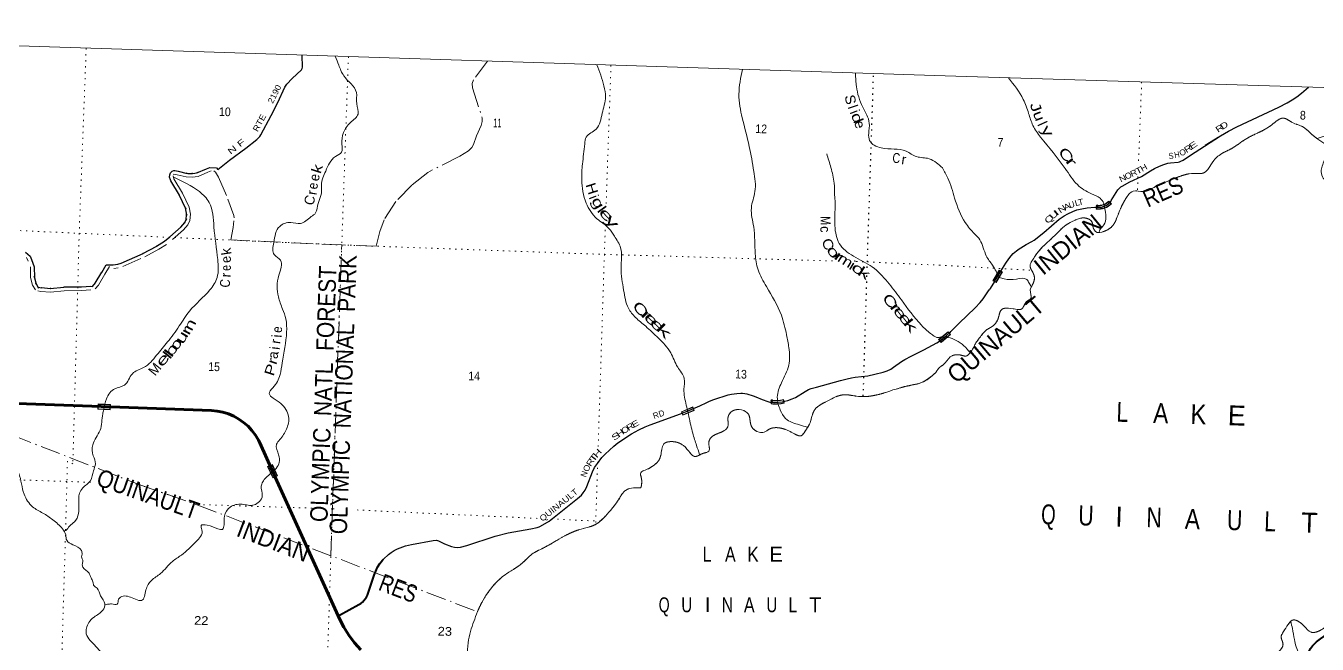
# Model space of a CAD drawing. Header units: feet. Extents: x -751810 to -497223, y -177792 to 12311.
# Drawn here: x -733163 to -707227, y -117 to 12311 of the extents above; entities that cross this region are included whole.
import ezdxf
from ezdxf.enums import TextEntityAlignment as Align

# ---------------------------------------------------------------- set-up
doc = ezdxf.new("R2010")
doc.units = ezdxf.units.FT
doc.header["$LTSCALE"] = 80
doc.header["$PDMODE"] = 32
doc.header["$PDSIZE"] = 40
doc.linetypes.add('DOT_DASHED', pattern=[7.7, 5, -1.2, 0.3, -1.2])
doc.linetypes.add('DOTTED', pattern=[1.5, 0.3, -1.2])
for name, color, linetype, lineweight in [('20', 7, 'Continuous', 70), ('26', 7, 'Continuous', 40), ('29', 7, 'Continuous', 25), ('31', 7, 'Continuous', 13), ('39', 7, 'Continuous', 13), ('4', 7, 'Continuous', 13), ('44', 7, 'DOT_DASHED', 13), ('57', 7, 'Continuous', 13), ('6', 7, 'DOTTED', 25), ('7', 7, 'DOTTED', 13)]:
    doc.layers.add(name, color=color, linetype=linetype, lineweight=lineweight)
doc.layers.add('30', color=7, linetype='Continuous')
doc.layers.add('41', color=7, linetype='Continuous')

msp = doc.modelspace()

# ---------------------------------------------------------------- linework, layer by layer
at = {"layer": '20'}
for points in [[(-726892.88, 450.68), (-728153.16, 3240.97), (-728465.4, 3932.28), (-728491.58, 3985.17), (-728551.33, 4085.15), (-728621.2, 4178.34), (-728700.42, 4263.71), (-728788.14, 4340.34), (-728883.39, 4407.37), (-728985.12, 4464.09), (-729092.22, 4509.86), (-729203.52, 4544.18), (-729317.8, 4566.68), (-729433.8, 4577.11), (-731462.04, 4650.79), (-735406.29, 4794.09)], [(-726435.47, -229.44), (-726564.3, -90.48), (-726677.9, 61.18), (-726775.02, 223.89), (-726890.82, 446.13), (-726892.88, 450.68)]]:
    msp.add_lwpolyline(points, dxfattribs=at)
at = {"layer": '26'}
for points in [[(-726892.88, 450.68), (-726866.41, 464.93), (-726471.63, 677.4), (-726435.65, 701.11), (-726402.35, 728.44), (-726372.08, 759.1), (-726345.19, 792.76), (-726321.96, 829.05), (-726302.65, 867.56), (-726287.47, 907.89), (-726286.51, 910.95), (-726167.42, 1270.53), (-726136.81, 1352.45), (-726097.8, 1430.72), (-726050.83, 1504.48), (-725996.4, 1572.93), (-725981.81, 1589.01)], [(-707424.26, -324.87), (-707410.55, -298.44), (-707387.84, -254.68), (-707358.26, -202.08), (-707323.34, -152.86), (-707283.47, -107.56), (-707239.08, -66.68), (-707190.67, -30.66), (-707161.89, -12.71), (-706956.62, 129.15), (-706767.3, 291.69), (-706610.85, 455.82), (-706079.42, 1012.23), (-706030.9, 1052.7), (-705978.42, 1087.87), (-705922.55, 1117.36), (-705863.9, 1140.85), (-705803.11, 1158.09), (-705740.86, 1168.87), (-705677.83, 1173.09), (-705614.69, 1170.69), (-705548.11, 1161.13), (-705304.37, 1105.54)]]:
    msp.add_lwpolyline(points, dxfattribs=at)
at = {"layer": '29'}
for p, q in [((-709217.24, 10069.25), (-709474.25, 9903.81)), ((-713709.77, 7169.49), (-713578.99, 7382.55)), ((-722649.53, 2355.34), (-722080.38, 2808.54))]:
    msp.add_line(p, q, dxfattribs=at)
for points in [[(-729307.35, 9425.72), (-729070.29, 9610.96), (-728741.64, 9853.06), (-728522.67, 10028.04), (-728466.39, 10084.34), (-728446.05, 10122.55), (-728236.14, 10507.76), (-728104.13, 10767.55), (-727961.92, 11077.12), (-727922.38, 11140.07), (-727815.42, 11252.06), (-727629.27, 11428.64), (-727612.27, 11455.03), (-727606.36, 11476.74), (-727614.81, 11720.37)], [(-709493.49, 9889.6), (-709169.94, 10099.72), (-709006.47, 10192.81), (-708843, 10278.36), (-708000.48, 10678.43), (-707829.46, 10763.98), (-707726.34, 10824.37), (-707633.92, 10886.01), (-707542.75, 10955.21), (-707403.89, 11076.83)], [(-711694.08, 8668.02), (-711666.7, 8667.41), (-711613.58, 8664.25), (-711583.08, 8665.52), (-711559.82, 8669.3), (-711527.75, 8676.85), (-711505.44, 8684.38), (-711458.59, 8705.78), (-711419.93, 8732.19), (-711385.03, 8764.28), (-711374.34, 8778.12), (-711362.09, 8797.61), (-711228.8, 9011.48), (-711206.45, 9042.94), (-711193.88, 9056.78), (-711171.25, 9074.4), (-711145.8, 9089.48), (-710987.36, 9172.51), (-710753.47, 9283.22), (-710574.91, 9393.93), (-710492.83, 9440.49), (-710396.35, 9489.54), (-710309.24, 9523.52), (-710225.34, 9547.41), (-710173.43, 9557.49), (-710021.63, 9572.57), (-709992.35, 9578.88), (-709963.43, 9590.2), (-709918.51, 9612.83), (-709810.37, 9683.28), (-709677.08, 9771.35), (-709493.49, 9889.6)], [(-730278.26, 9271.79), (-730273.11, 9313.66), (-730256.69, 9353.54), (-730221.52, 9391.08), (-730192.67, 9403.69)], [(-730192.67, 9403.69), (-730172.28, 9402.81), (-730106.75, 9387.24), (-730104.11, 9386.68), (-729924.48, 9345.53), (-729939.06, 9347.39)], [(-729939.06, 9347.39), (-729900.27, 9344.16), (-729817.29, 9343.88), (-729829.82, 9343.2)], [(-729829.82, 9343.2), (-729768.96, 9348.85), (-729709.89, 9359.93), (-729729.25, 9354.5), (-729537.56, 9437.26), (-729533.3, 9438.95), (-729465.26, 9463.51), (-729336.54, 9453.46), (-729307.35, 9425.72)], [(-730050.92, 8262.26), (-729967.08, 8361.21), (-729977.33, 8345.47), (-729936.61, 8429.37), (-729943.85, 8403.14), (-729932.91, 8528.57), (-729931.92, 8508.3), (-729958.32, 8649.85), (-729952.75, 8632.31), (-730082.32, 8914.53), (-730078.49, 8907.26), (-730252.06, 9196.74), (-730259.13, 9212.33), (-730278.26, 9271.79)], [(-713578.99, 7382.55), (-713482.2, 7540.81), (-713423.09, 7625.09), (-713371.54, 7689.26), (-713332.55, 7732.02), (-713300.57, 7761.52), (-713263.39, 7789.89), (-713211.83, 7826.38), (-713176.62, 7850.28), (-713072.26, 7913.19), (-712957.82, 7974.83), (-712911.31, 8003.77), (-712720.17, 8154.74), (-712408.32, 8423.96), (-712307.7, 8493.15), (-712237.3, 8534.67), (-712135.43, 8581.21), (-712051.2, 8610.15), (-711954.35, 8635.31), (-711847.49, 8655.44), (-711694.08, 8668.02)], [(-732047.46, 7063.85), (-731859.99, 7077.28), (-731824.3, 7074.32), (-731761.66, 7147.04), (-731769.2, 7136.6), (-731637.34, 7356.99), (-731637.81, 7356.19), (-731548.37, 7509.98), (-731405.64, 7510.15), (-731316.49, 7521.39), (-731246.32, 7541.38), (-730805.72, 7735.35), (-730811.3, 7732.61), (-730530.64, 7885.02), (-730535.3, 7882.27), (-730379.5, 7982.07), (-730268.09, 8071.77), (-730043.3, 8270.02)], [(-733168.97, 7761.56), (-733078.16, 7682.28), (-733046.6, 7612.12), (-732995.12, 7468.1), (-732991.96, 7255.58), (-732994.41, 7273.51), (-732953.35, 7117.14), (-732961.11, 7135.89), (-732905.77, 7041.04), (-732909.72, 7058.27), (-732850.32, 7047.93), (-732856.51, 7048.75), (-732661.79, 7031.34), (-732676.7, 7031.18), (-732402.27, 7061.51), (-732394.48, 7061.96), (-732042.55, 7064.04), (-732047.46, 7063.85)], [(-713709.77, 7169.49), (-713795.37, 7030.04), (-713813.46, 7002.56)], [(-714866.29, 5941.09), (-714811.66, 5974.54), (-714749.42, 6022.35), (-714670.2, 6086.51), (-714610.47, 6140.6), (-714419.34, 6331.82), (-714094.92, 6643.81), (-713996.5, 6749.5), (-713933.97, 6824.97), (-713813.46, 7002.56)], [(-716666.49, 5219.01), (-716582.36, 5237.92), (-716508.42, 5251.37), (-716255.25, 5278.26), (-716114.1, 5307.4), (-715943.83, 5349.99), (-715860.93, 5379.13), (-715791.48, 5412.75), (-715733.22, 5448.62), (-715576.39, 5565.18), (-715511.42, 5605.52), (-715383.71, 5672.77), (-715126.06, 5796.05), (-714866.29, 5941.09)], [(-717285.45, 5051.73), (-716800.91, 5184.32), (-716666.49, 5219.01)], [(-718373.07, 4801.37), (-718263.27, 4757.67), (-718222.38, 4747.02), (-718193.25, 4743.66), (-718126.6, 4741.98), (-718050.98, 4745.9), (-717965.85, 4755.99), (-717919.92, 4767.2), (-717857.74, 4782.33), (-717773.17, 4813.15), (-717707.63, 4840.61), (-717508.23, 4963.89), (-717440.46, 5000.32), (-717391.73, 5022.17), (-717285.45, 5051.73)], [(-722080.38, 2808.54), (-722003.71, 2874.82), (-721967.86, 2921.89), (-721929.78, 2980.17), (-721895.05, 3053.01), (-721783.03, 3344.41), (-721739.34, 3432.95), (-721684.45, 3514.76), (-721593.71, 3634.68), (-721527.62, 3703.04), (-721356.22, 3863.31), (-721272.21, 3927.19), (-720998.88, 4110.99), (-720853.25, 4191.7), (-720721.06, 4254.45), (-720624.72, 4290.32), (-720013.08, 4509.98), (-719847.29, 4577.22), (-719627.72, 4671.36), (-719488.8, 4741.98), (-719435.05, 4765.5), (-719346.53, 4798.02), (-719057.51, 4893.28), (-718986.96, 4908.96), (-718880.51, 4921.3), (-718803.22, 4925.79), (-718767.39, 4926.89), (-718723.12, 4921.86), (-718681.68, 4912.89), (-718556.21, 4874.79), (-718498.54, 4855.16), (-718373.07, 4801.37)], [(-725981.81, 1589.01), (-725881.37, 1684.02), (-725826.47, 1727.73), (-725762.63, 1766.96), (-725697.65, 1800.58), (-725535.21, 1857.74), (-725417.6, 1888), (-724984.07, 1969.81), (-724915.74, 1970.93), (-724872.04, 1960.84), (-724751.06, 1902.57), (-724611.04, 1843.17), (-724553.9, 1830.84), (-724494.54, 1825.24), (-724432.92, 1835.32), (-724307.45, 1866.7), (-723733.9, 2054.99), (-723478.49, 2117.75), (-723021.44, 2202.92), (-722890.94, 2230.38), (-722853.97, 2241.59), (-722828.77, 2252.24), (-722649.53, 2355.34)]]:
    msp.add_lwpolyline(points, dxfattribs=at)
msp.add_arc((-715364.52, 6848.6), 1035.44, 316.46024, 318.75091, dxfattribs=at)
at = {"layer": '31'}
for p, q in [((-711663.6, 8627.83), (-711654.92, 8703.89)), ((-711654.73, 8634.94), (-711647.87, 8695.11)), ((-711410.24, 8777.41), (-711368.42, 8735)), ((-711410.13, 8788.68), (-711357.1, 8734.91)), ((-713741.44, 7188.84), (-713611.08, 7402.16)), ((-713611.08, 7402.16), (-713547.08, 7363.05)), ((-714829.46, 6003.82), (-714636.37, 6162.61)), ((-714636.37, 6162.61), (-714588.73, 6104.68)), ((-718194.34, 4711.15), (-718187.44, 4785.83)), ((-718185.72, 4717.49), (-718180.24, 4776.72)), ((-717952.73, 4792.32), (-717939.32, 4734.52)), ((-717946.91, 4802.64), (-717929.96, 4729.58)), ((-719997.52, 4553.97), (-719766.67, 4649.94)), ((-719766.67, 4649.94), (-719737.88, 4580.68))]:
    msp.add_line(p, q, dxfattribs=at)
for points in [[(-713547.08, 7363.05), (-713677.44, 7149.73), (-713741.44, 7188.84)], [(-714588.73, 6104.68), (-714781.83, 5945.89), (-714829.46, 6003.82)], [(-719737.88, 4580.68), (-719968.73, 4484.72), (-719997.52, 4553.97)]]:
    msp.add_lwpolyline(points, dxfattribs=at)
for points in [[(-713730.44, 7191.49), (-713608.42, 7391.16), (-713558.07, 7360.39), (-713680.09, 7160.72)], [(-714818.2, 6002.72), (-714637.46, 6151.35), (-714599.98, 6105.77), (-714780.73, 5957.14)], [(-719987.06, 4549.65), (-719770.98, 4639.48), (-719748.33, 4584.99), (-719964.41, 4495.17)]]:
    msp.add_lwpolyline(points, close=True, dxfattribs=at)
for centre, radius, start, end in [((-711620.72, 8997.29), 371.94, 263.37938, 315.13529), ((-711619.98, 8998.77), 296.94, 263.24243, 314.96753), ((-711620.72, 8997.29), 363.94, 264.63735, 313.88835), ((-711619.98, 8998.77), 304.94, 264.75192, 313.45495), ((-718116.44, 5505.95), 799.5, 264.39154, 283.45836), ((-718115.99, 5506.4), 724.5, 264.39128, 283.4581), ((-718116.44, 5505.95), 791.5, 264.97842, 282.93097), ((-718115.99, 5506.4), 732.5, 264.9678, 282.87873)]:
    msp.add_arc(centre, radius, start, end, dxfattribs=at)
for p in [(-711647.87, 8695.11), (-718180.24, 4776.72)]:
    msp.add_point(p, dxfattribs=at)
at = {"layer": '39'}
msp.add_lwpolyline([(-714652.74, 6046.08), (-714780.63, 6051.95), (-714784.75, 6051.85), (-714790.83, 6051.63), (-714797.77, 6050.98), (-714803.42, 6050.22), (-714818.72, 6047.18), (-714829.24, 6045.22), (-714837.06, 6044.35), (-714845.2, 6043.92), (-714849.75, 6043.92), (-714855.4, 6044.35), (-714861.26, 6045.33), (-714863.71, 6046.36)], dxfattribs=at)
for points in [[(-726947.99, 11697.83), (-726877.81, 11520.55), (-726775.91, 11304.59), (-726523.63, 10973.2), (-726517.52, 10744.38), (-726490.79, 10537.1), (-726643.7, 10366.51), (-726783.41, 10163.49), (-726815.56, 9929.63), (-726823.62, 9773.38), (-726946.38, 9682.25), (-727140.52, 9392.37), (-727228.06, 9111.79), (-727223.21, 8989.32), (-727263.72, 8819.86), (-727291.81, 8742.35), (-727342.98, 8549.1), (-727431.18, 8475.14), (-727649.44, 8338.31), (-727841.54, 8359.27), (-728064.3, 8280.73), (-728185.18, 7952.87), (-728173.36, 7711.87), (-728049.83, 7600.4), (-728081.69, 7300.34), (-728091.01, 6863.32), (-728007.06, 6618.46), (-727941.97, 6420.23), (-727924.71, 6157.03), (-728015.06, 5535.54), (-728055.29, 5299.88), (-728202.62, 5034.88), (-728273.87, 4918.36), (-728193.94, 4828.06), (-728040.27, 4717.82), (-727884.49, 4457.09), (-727927.14, 4205.45), (-728061.04, 3994.25), (-728127.7, 3899.68), (-728085.03, 3687.98), (-728072.88, 3537.23), (-728247.41, 3310.51)], [(-721696.19, 11529.2), (-721551.78, 11102.69), (-721521.4, 10881.27), (-721586.07, 10553.97), (-721708.74, 10234.18), (-721907.52, 10074.79), (-721937.17, 9937.15), (-721983.76, 9533.17), (-721997.94, 9218.62), (-721907.82, 8746.96), (-721693.18, 8434.58), (-721451.41, 8239.85), (-721343.06, 8084.63), (-721218.74, 7848.78), (-721209.13, 7445.36), (-721156.44, 7000.73), (-721059.57, 6635.21), (-720917.85, 6451.06), (-720713.82, 6271.33), (-720459.1, 6034.14), (-720211.86, 5740.98), (-720070.89, 5450.55), (-719938.29, 5224.51), (-719945.96, 5006.07), (-719932.02, 4847.26), (-719860.3, 4525.29)], [(-718766.81, 11435.6), (-718841.06, 10937.03), (-718773.16, 10459.91), (-718633.51, 9886.69), (-718542.17, 9384.91), (-718518.58, 8979.13), (-718591.37, 8648.03), (-718544.99, 8269.76), (-718512.95, 7725.37), (-718456.94, 7409.02), (-718289.14, 7069.76), (-717988.96, 6496.44), (-717884.84, 6100.64), (-717837.35, 5842.68), (-717840.53, 5487.73), (-717986.09, 5136.43), (-718069.77, 4849.74), (-718054.52, 4706.37)], [(-716499.58, 11363.84), (-716492.9, 11213.04), (-716481.19, 11093.25), (-716355.53, 10676.84), (-716223.37, 10356.54), (-716234.79, 10148.23), (-716216.42, 10005.35), (-715981.48, 9856.92), (-715483.55, 9790.02), (-715273.64, 9682.35), (-715021.9, 9639.81), (-714875.48, 9559.84), (-714755.34, 9453.73)], [(-713427.04, 11265.94), (-713130.4, 10830.68), (-713023.45, 10550.71), (-712935.59, 10307.4), (-712781.29, 10072.39), (-712288.21, 9444.9), (-712044, 9119.16), (-711759.84, 8936.99), (-711585.71, 8844.06), (-711516.07, 8745.83), (-711497.87, 8642.27)], [(-706357.79, 11044.45), (-706515.46, 10912.57), (-706590.82, 10719.73), (-706614.21, 10519.49), (-706592.61, 10199.59), (-706613.58, 9939.04), (-706726.33, 9698.97), (-706872.9, 9469.82), (-706976.4, 9275.71), (-707062.29, 9215.69), (-707133.98, 9311.97), (-707105.63, 9548.22), (-707021.94, 9676.58), (-706921.16, 9768.34), (-706984.84, 9864.4), (-707307.55, 10105.83), (-707529.48, 10288.38), (-707724.1, 10365.78), (-707900.35, 10454.75), (-708138.73, 10320.4), (-708672.28, 10029.09), (-708950.21, 9841.54), (-709198.62, 9707.46), (-709353.83, 9530.76), (-709509.05, 9354.06), (-709697.94, 9344.95), (-710075.74, 9250.4), (-710508.25, 9060.88), (-710719.12, 8980.04), (-710923.68, 8985.39), (-711074.25, 8832.67), (-711220.74, 8531.23), (-711331.32, 8297.12), (-711513.12, 8177.36), (-711661.95, 8165.19), (-711725.84, 8253.23), (-711748.92, 8366.3), (-711891.24, 8448.36), (-712060.61, 8418.65), (-712376.96, 8220.06), (-712484.23, 8110.4), (-712533.7, 8061.48), (-712700.31, 7909.18), (-712947.34, 7600.32), (-712992.66, 7481), (-712947.41, 7371.36), (-712904.64, 7243.71), (-712961.26, 7076.49), (-712989.26, 7004.91), (-712979.86, 6829.93), (-713063.79, 6767.86), (-713168.12, 6617.95), (-713288.56, 6617.09), (-713472.69, 6635.97), (-713549.38, 6619.9), (-713630.39, 6441.26), (-713718.57, 6294.94), (-713859.46, 6204.23), (-714008.34, 6039.42), (-714091.81, 5919.09), (-714123.66, 5853.65), (-714180.21, 5764.75), (-714268.85, 5676.69), (-714402.79, 5696.26), (-714598.55, 5655.19), (-714731.01, 5504.01), (-714804.65, 5451.71), (-714885.22, 5345.06)], [(-716918.63, 8910.35), (-716927.2, 9150.42), (-716994.25, 9463.3), (-717078.05, 9737.07)], [(-714755.34, 9453.73), (-714643.5, 9249.48), (-714509.66, 8848.3), (-714294, 8354.6), (-714109.34, 8128.84), (-714002.13, 8009.54), (-713872.29, 7684.79), (-713748.79, 7498.79), (-713610.31, 7255.39)], [(-730189.91, 9265.83), (-729675.64, 8977.87), (-729480.56, 8762.27), (-729384.96, 8270.41), (-729309.7, 7612.58), (-729321.01, 7253.84), (-729465.97, 7002.81), (-729874.3, 6578), (-730080.73, 6278.4), (-730315.8, 5957.47), (-730535.43, 5690.31), (-730796.71, 5442.26), (-731022.62, 5319.67), (-731183.11, 5089.1), (-731375.59, 5017.8), (-731545.38, 4815.55), (-731598.56, 4596.75)], [(-716918.63, 8910.35), (-716909.06, 8753.4), (-716910.39, 8237.95), (-716802.75, 7900.22), (-716494, 7657.64), (-716120.6, 7431.46), (-715823.53, 7124.99), (-715577.06, 6801.77), (-715174.9, 6292.03), (-714992.56, 6126.9), (-714917.68, 6076.62), (-714863.71, 6046.36)], [(-711498.76, 8645.43), (-711469.12, 8473.46), (-711513.66, 8307.92), (-711590.42, 8213.53), (-711611.18, 8151.35)], [(-713610.31, 7255.39), (-713515.22, 7225.55), (-713266.49, 7221.05), (-713061.98, 7213.69), (-713011.81, 7138.06), (-712970.1, 7068.14)], [(-714652.74, 6046.08), (-714646.36, 6046.08), (-714475.33, 5987.38), (-714325.63, 5881.03), (-714196.79, 5745.1)], [(-714885.19, 5345.09), (-715184.77, 5136.94), (-715497.73, 5062.71), (-715993.25, 4912.93), (-716438.03, 4862.13), (-716748.24, 4894.14), (-717054.32, 4775.61), (-717338.77, 4562.25), (-717402.28, 4357.28), (-717511.7, 4161.51), (-717592.24, 4073.31), (-717725.72, 4110.82), (-717918, 4201.99), (-718228.93, 4205.94), (-718336.88, 4144.52), (-718433.29, 4140.97), (-718594.4, 4273.46), (-718650.59, 4505.57), (-718786.83, 4591.29), (-719002.7, 4546.67), (-719062.07, 4423.83), (-719062.47, 4253.35), (-719136.74, 4175.02), (-719372.48, 4060.7), (-719443.52, 3952.2), (-719444.39, 3763.68), (-719570.07, 3714.75), (-719734.12, 3656.77), (-719822.59, 3727.23), (-719951.25, 3872.93), (-720216.04, 3953.92), (-720349.69, 3907.2), (-720388.59, 3799.88), (-720461, 3561.04), (-720576, 3459.68), (-720722.52, 3381.19), (-720814.21, 3327.38), (-720802.67, 3230.8), (-720798.54, 3080.26), (-720820, 3026.66), (-720854.14, 3025.52), (-720954.46, 3026.09), (-721122.41, 2972.22), (-721167.72, 2927.24), (-721255.48, 2793.09), (-721523, 2458.96), (-721681.31, 2312.57), (-722062, 2179.91), (-722460.19, 1991.52), (-722767.72, 1816.87), (-722997.7, 1692.38), (-723192.99, 1512.84), (-723552.52, 1267.31), (-723857.68, 952.18), (-724078.32, 568.7), (-724091.83, 536.91)], [(-704560.25, 5353.05), (-704492.88, 5159.66), (-704367.11, 4983.64), (-704198.72, 4900.9), (-704080.6, 4739.14), (-703695.36, 3678.64), (-703764.26, 3427.38), (-703887.06, 3261.88), (-704002.82, 3210.69), (-703984.65, 3063.59), (-703934.15, 2849.38), (-703927.29, 2654.38), (-703996.04, 2559.77), (-704036.7, 2464.43), (-704089.67, 2359.37), (-704166.84, 2325.24), (-704190.22, 2125.01), (-704255.66, 1777.25), (-704445.54, 1428.74), (-704586.17, 1348.06), (-704867.1, 1349.39), (-705027.1, 1219.02), (-705221.21, 1240.17), (-705333.1, 1409.8), (-705370.44, 1515.21), (-705414.27, 1602.72), (-705502.16, 1542.76), (-705587.94, 1486.76), (-705684.88, 1539.51), (-705767.82, 1439.25), (-705854.56, 1347.13), (-706355.01, 1093.11), (-706530.78, 822.55), (-706839.1, 473.12), (-707148.2, 169.9), (-707346.12, 122.86), (-707495.23, 251.29), (-707729.06, 363.86), (-707834.65, 242.1), (-707924.67, 101.86), (-707950.6, 32.24), (-707914.18, -107.29), (-707996.55, -261.8), (-708125.3, -348.81), (-708187.87, -437.55), (-708275.53, -640.11), (-708401.23, -763.36), (-708742.79, -1079.78), (-708821.26, -1238.4), (-708896.37, -1270.58), (-708983.72, -1461.1), (-709088.38, -1472.42)], [(-735480.73, 4740.1), (-735460.87, 4719.2), (-735190.9, 4605.98), (-734878.48, 4581.94), (-734587.11, 4520.33), (-734393.7, 4395.03), (-734308.64, 4270.5), (-734194.46, 4185.34), (-734077.8, 3963.72), (-733814.83, 3812.57), (-733685.85, 3678.89), (-733600.58, 3562.38), (-733424.03, 3483.65), (-733305.91, 3318.15), (-733196.4, 2898.14), (-733026.38, 2645.07), (-732820.99, 2517.46), (-732621.83, 2381.99), (-732425.87, 2200.46), (-732362.76, 2080.5), (-732341.5, 1971.65), (-732217.4, 1882.22), (-732047.85, 1765.56), (-732033.63, 1694.99), (-732043.15, 1637.07), (-732015.2, 1554.11), (-732031.11, 1482.31), (-732016.47, 1427.78), (-731893.1, 1310.29), (-731853.38, 1217.01), (-731815.35, 1135.8), (-731800.97, 1071.25), (-731730.39, 1007.26), (-731664.05, 857.13), (-731573.95, 694.36), (-731615.43, 565.05), (-731791.53, 429.15), (-731898.82, 315.56), (-731948.75, 92.19), (-731754.66, -161.5), (-731612.38, -323.6), (-731425.77, -478.81), (-731330.18, -661.78), (-731375.51, -784.98), (-731444.13, -877.49), (-731515.93, -937.84), (-731545.89, -1087.5), (-731604.74, -1190.3), (-731717.61, -1209.47), (-731855.8, -1276.14), (-731950.19, -1434.19), (-732020.94, -1608.89), (-732167.28, -1990.26), (-732180, -2248.68), (-732202.77, -2430.62), (-732256.94, -2507.46), (-732315.58, -2602.24), (-732543.35, -2718.76), (-732659.71, -2717.79), (-732704.8, -2909.19), (-732589.28, -2942.24), (-732468.3, -2997.49), (-732484.8, -3169.56), (-732517.53, -3271.02), (-732671.02, -3463.66), (-732757.81, -3637.95)], [(-718054.52, 4706.37), (-718010.3, 4589.47), (-717902.36, 4418.22), (-717624.73, 4290.77), (-717469.46, 4242.66)], [(-731598.56, 4596.75), (-731619.51, 4510.56), (-731672.2, 4180.95), (-731818.21, 3889.84), (-731807.93, 3666.93), (-731765.96, 3505.39), (-731805.65, 3368.01), (-731866.99, 3169), (-732021.29, 3022.51), (-732084.25, 2915.81), (-732097.68, 2707.55), (-732185.39, 2342.74), (-732283.94, 2257), (-732362.48, 2168.75), (-732393.32, 2151.88)], [(-719860.3, 4525.29), (-719843.94, 4451.87), (-719768.18, 4122.98), (-719692.3, 3876.33), (-719631.4, 3697.29)], [(-728246.64, 3311.39), (-728406.19, 3142.6), (-728436.44, 3059.13), (-728413.36, 2865.98), (-728578.67, 2681.67), (-728821.16, 2693.89), (-729061.4, 2637.86), (-729172.46, 2456.17), (-729181.05, 2279.88), (-729213.46, 2190.45), (-729305.45, 2202.83), (-729522.32, 2274.57), (-729642.9, 2267.63), (-729625.02, 2182.93), (-729749.73, 1939.41), (-730037.54, 1673.99), (-730219.45, 1546.26), (-730456.5, 1303.61), (-730640.72, 1163.91), (-730750.04, 972.14), (-730837.77, 761.77), (-730963.53, 787.05), (-731210.79, 847.54), (-731298.63, 787.61), (-731327.3, 688.05), (-731445.56, 693.08), (-731520.02, 684.96), (-731570.76, 684.31)], [(-724091.93, 536.67), (-724231.92, 139.38), (-724282.01, -90), (-724285.02, -360.71), (-724060.03, -1202.88), (-724017.93, -1436.64), (-723899.18, -1732.52), (-723717.77, -1933.73), (-723539.34, -2094.75), (-723241.88, -2463.41), (-722937.67, -2804.16), (-722672.91, -2963.38), (-722488.57, -2974.11), (-722418.52, -2903.7), (-722407.71, -2873.89), (-722298.7, -2848.59), (-722214.73, -2860.77), (-722123.04, -2806.96), (-722007.2, -2827.97), (-721913.54, -2930.66), (-721785.72, -2953.99), (-721655.74, -2971.36), (-721546.39, -2855.82), (-721370.5, -2727.93), (-721332.46, -2576.47), (-721167.07, -2466.37), (-720812.87, -2194.62), (-720660.13, -2108.27), (-720523.44, -2021.51), (-720231.77, -1762.2), (-719907.3, -1708.33), (-719688.85, -1641.71), (-719569.41, -1446.19), (-719521.44, -1298.99), (-719360.22, -1194.81), (-719134.32, -1150.44), (-719027.71, -1062.91), (-718901.33, -909.69), (-718661.71, -877.72), (-718509.58, -969.86), (-718481.45, -1123.03), (-718558.17, -1141.12), (-718669.81, -1190.41)], [(-707757.68, 338.16), (-707725.46, 197.07), (-707685.21, -24.92), (-707592.24, -302.51), (-707518.23, -412.64)]]:
    msp.add_spline(points, degree=3, dxfattribs=at)
at = {"layer": '4'}
msp.add_lwpolyline([(-745759.2, 12310.88), (-714696.48, 11306.43), (-683632.43, 10344.71), (-652567.08, 9425.72), (-621500.49, 8549.46), (-590432.73, 7715.93), (-559363.85, 6925.15), (-528293.92, 6177.09), (-497222.97, 5471.78), (-501256.99, -177792.42), (-532580.02, -177081.38), (-563902.02, -176327.26), (-595222.97, -175530.05), (-626542.79, -174689.77), (-657861.41, -173806.4), (-689178.81, -172879.95), (-720494.9, -171910.43), (-751809.61, -170897.82)], close=True, dxfattribs=at)
msp.add_lwpolyline([(-745759.2, 12310.88), (-714696.48, 11306.43), (-683632.43, 10344.71), (-652567.08, 9425.72), (-621500.49, 8549.46), (-590432.73, 7715.93), (-559363.85, 6925.15), (-528293.92, 6177.09), (-497222.97, 5471.78), (-501256.99, -177792.42), (-532580.02, -177081.38), (-563902.02, -176327.26), (-595222.97, -175530.05), (-626542.79, -174689.77), (-657861.41, -173806.4), (-689178.81, -172879.95), (-720494.9, -171910.43), (-751809.61, -170897.82)], close=True, dxfattribs=at)
at = {"layer": '44'}
for p, q in [((-727037.57, 1660.72), (-726817.85, 7905.84)), ((-733146.56, 7651.52), (-733115, 7581.36)), ((-731396.26, 7435.74), (-731307.11, 7446.98))]:
    msp.add_line(p, q, dxfattribs=at)
for points in [[(-723889.07, 11599.23), (-724169.58, 11225.68), (-724196.9, 11150.28), (-724192.86, 11066.01), (-723995.61, 10453.22), (-723996.75, 10387.91), (-724020.38, 10309.62), (-724111.64, 10099.77), (-724172.37, 9925.32), (-724207.83, 9862.01), (-724273.09, 9801.27), (-724444.56, 9692.34), (-725090.59, 9363.88), (-725412.54, 9108.44), (-725734.96, 8776.86), (-725967.95, 8412.7), (-726056.11, 8174.7), (-726129.41, 7882.42), (-726817.85, 7905.84), (-729043.36, 8006.48)], [(-707227.44, 10045.09), (-707001.55, 10118.21)], [(-730206.78, 9330.03), (-730120.86, 9313.58), (-729941.23, 9272.43), (-729819.46, 9268.92), (-729699.53, 9285.65), (-729507.84, 9368.41), (-729439.8, 9392.97)], [(-729388.21, 9399.1), (-729354.57, 9367.13), (-729292, 9266.12), (-729103.28, 8823.91), (-728987.13, 8499.98), (-728981.38, 8449.7)], [(-730218.49, 8015.53), (-729993.7, 8213.78), (-729909.86, 8312.73), (-729869.14, 8396.63), (-729858.2, 8522.06), (-729884.6, 8663.61), (-730014.17, 8945.83), (-730187.74, 9235.31), (-730206.87, 9294.77)], [(-728983.96, 8390.26), (-728999.08, 8255.82), (-729043.36, 8006.48)], [(-731216.11, 7472.74), (-730775.51, 7666.71), (-730494.85, 7819.12), (-730339.05, 7918.92)], [(-733070.12, 7466.99), (-733066.96, 7254.47), (-733025.9, 7098.1), (-732970.56, 7003.25)], [(-731767.48, 7025.38), (-731704.84, 7098.1), (-731572.98, 7318.49), (-731483.54, 7472.28)], [(-732922.59, 6984.39), (-732863.19, 6974.05), (-732668.47, 6956.64), (-732394.04, 6986.97), (-732042.11, 6989.05), (-731854.64, 7002.48)], [(-715295.96, 5107.62), (-715228.67, 5124.14), (-715191.85, 5134.55), (-715159.84, 5145.76), (-715134.23, 5157.77), (-715100.62, 5175.39), (-715059.8, 5198.61), (-715025.39, 5222.63), (-714990.18, 5249.86), (-714952.56, 5282.69), (-714885.15, 5345.16)], [(-735367.13, 4798.05), (-734580.7, 4526.7), (-730909.37, 3100.16), (-729710.99, 2678.92), (-724091.66, 536.47)]]:
    msp.add_lwpolyline(points, dxfattribs=at)
for points in [[(-707227.44, 10045.09), (-707307.55, 10105.83), (-707529.48, 10288.38), (-707724.1, 10365.78), (-707900.35, 10454.75), (-708138.73, 10320.4), (-708672.28, 10029.09), (-708950.21, 9841.54), (-709198.62, 9707.46), (-709353.83, 9530.76), (-709509.05, 9354.06), (-709697.94, 9344.95), (-710075.74, 9250.4), (-710508.25, 9060.88), (-710719.12, 8980.04), (-710923.68, 8985.39), (-711074.25, 8832.67), (-711220.74, 8531.23), (-711331.32, 8297.12), (-711513.12, 8177.36), (-711661.95, 8165.19), (-711725.84, 8253.23), (-711748.92, 8366.3), (-711891.24, 8448.36), (-712060.61, 8418.65), (-712376.96, 8220.06), (-712484.23, 8110.4), (-712533.7, 8061.48), (-712700.31, 7909.18), (-712947.34, 7600.32), (-712992.66, 7481), (-712947.41, 7371.36), (-712904.64, 7243.71), (-712961.26, 7076.49), (-712989.26, 7004.91), (-712979.86, 6829.93), (-713063.79, 6767.86), (-713168.12, 6617.95), (-713288.56, 6617.09), (-713472.69, 6635.97), (-713549.38, 6619.9), (-713630.39, 6441.26), (-713718.57, 6294.94), (-713859.46, 6204.23), (-714008.34, 6039.42), (-714091.81, 5919.09), (-714123.66, 5853.65), (-714180.21, 5764.75), (-714268.85, 5676.69), (-714402.79, 5696.26), (-714598.55, 5655.19), (-714731.01, 5504.01), (-714804.65, 5451.71), (-714885.15, 5345.16)], [(-704560.25, 5353.05), (-704492.88, 5159.66), (-704367.11, 4983.64), (-704198.72, 4900.9), (-704080.6, 4739.14), (-703695.36, 3678.64), (-703764.26, 3427.38), (-703887.06, 3261.88), (-704002.82, 3210.69), (-703984.65, 3063.59), (-703934.15, 2849.38), (-703927.29, 2654.38), (-703996.04, 2559.77), (-704036.7, 2464.43), (-704089.67, 2359.37), (-704166.84, 2325.24), (-704190.22, 2125.01), (-704255.66, 1777.25), (-704445.54, 1428.74), (-704586.17, 1348.06), (-704867.1, 1349.39), (-705027.1, 1219.02), (-705221.21, 1240.17), (-705333.1, 1409.8), (-705370.44, 1515.21), (-705414.27, 1602.72), (-705502.16, 1542.76), (-705587.94, 1486.76), (-705684.88, 1539.51), (-705767.82, 1439.25), (-705854.56, 1347.13), (-706355.01, 1093.11), (-706530.78, 822.55), (-706839.1, 473.12), (-707148.2, 169.9), (-707346.12, 122.86), (-707495.23, 251.29), (-707729.06, 363.86), (-707834.65, 242.1), (-707924.67, 101.86), (-707950.6, 32.24), (-707914.18, -107.29), (-707996.55, -261.8), (-708125.3, -348.81), (-708187.87, -437.55), (-708275.53, -640.11), (-708401.23, -763.36), (-708742.79, -1079.78), (-708821.26, -1238.4), (-708896.37, -1270.58), (-708983.72, -1461.1), (-709088.38, -1472.42)], [(-715295.96, 5107.62), (-715497.73, 5062.71), (-715993.25, 4912.93), (-716438.03, 4862.13), (-716748.24, 4894.14), (-717054.32, 4775.61), (-717338.77, 4562.25), (-717402.28, 4357.28), (-717511.7, 4161.51), (-717592.24, 4073.31), (-717725.72, 4110.82), (-717918, 4201.99), (-718228.93, 4205.94), (-718336.88, 4144.52), (-718433.29, 4140.97), (-718594.4, 4273.46), (-718650.59, 4505.57), (-718786.83, 4591.29), (-719002.7, 4546.67), (-719062.07, 4423.83), (-719062.47, 4253.35), (-719136.74, 4175.02), (-719372.48, 4060.7), (-719443.52, 3952.2), (-719444.39, 3763.68), (-719570.07, 3714.75), (-719734.12, 3656.77), (-719822.59, 3727.23), (-719951.25, 3872.93), (-720216.04, 3953.92), (-720349.69, 3907.2), (-720388.59, 3799.88), (-720461, 3561.04), (-720576, 3459.68), (-720722.52, 3381.19), (-720814.21, 3327.38), (-720802.67, 3230.8), (-720798.54, 3080.26), (-720820, 3026.66), (-720854.14, 3025.52), (-720954.46, 3026.09), (-721122.41, 2972.22), (-721167.72, 2927.24), (-721255.48, 2793.09), (-721523, 2458.96), (-721681.31, 2312.57), (-722062, 2179.91), (-722460.19, 1991.52), (-722767.72, 1816.87), (-722997.7, 1692.38), (-723192.99, 1512.84), (-723552.52, 1267.31), (-723857.68, 952.18), (-724078.32, 568.7), (-724091.83, 536.91)]]:
    msp.add_spline(points, degree=3, dxfattribs=at)
at = {"layer": '57'}
for points in [[(-731712.08, 4710.42), (-731462.26, 4700.88), (-731466.27, 4595.96), (-731716.09, 4605.5)], [(-731704.39, 4702.11), (-731470.56, 4693.19), (-731473.95, 4604.26), (-731707.78, 4613.18)], [(-728210.43, 3494.35), (-728108.54, 3266.06), (-728204.42, 3223.26), (-728306.31, 3451.56)], [(-728295.74, 3447.51), (-728214.47, 3483.78), (-728119.1, 3270.1), (-728200.37, 3233.82)]]:
    msp.add_lwpolyline(points, close=True, dxfattribs=at)
at = {"layer": '6'}
msp.add_line((-716343.64, 4867.25), (-716268.87, 7326.69), dxfattribs=at)
msp.add_lwpolyline([(-716265.12, 7449.67), (-716261.61, 7565.45), (-716136.21, 11352.04)], dxfattribs=at)
at = {"layer": '7'}
for p, q in [((-721410.36, 11519.92), (-721510.15, 8663.67)), ((-710752.59, 11181.96), (-710816.02, 9547.22)), ((-710826.39, 9280.04), (-710837.65, 8989.77)), ((-714816.95, 7500.15), (-712958.54, 7398.21)), ((-721677.75, 3550.29), (-721718.33, 2293.7)), ((-722891.49, 2412.18), (-726601.11, 2584.47)), ((-721623.64, 2353.29), (-722644.68, 2400.72))]:
    msp.add_line(p, q, dxfattribs=at)
for points in [[(-731950.75, 11859.1), (-732091.28, 8141.1), (-732219.38, 3508.98), (-732326.37, 3561.86), (-732336.97, 3152.95), (-732490.54, -2152.47), (-732664.17, -7457.38), (-732697.76, -8448.89)], [(-726684.63, 11689.02), (-726817.85, 7905.84), (-727007.47, 2603.34), (-727165.27, -2322.87), (-727351.35, -7643.51), (-727454.99, -11420.26)], [(-745872.49, 8880.3), (-742739.69, 8796.76), (-742009.18, 8567.45), (-737354.63, 8378.11), (-732091.28, 8141.1), (-726817.85, 7905.84), (-721543.23, 7716.68), (-716940.9, 7584.9)], [(-721521.79, 8330.25), (-721543.23, 7716.68), (-721670.79, 3765.93)], [(-716483.07, 7571.79), (-716261.61, 7565.45), (-714816.95, 7500.15)], [(-731861.24, 3135.35), (-732336.97, 3152.95), (-737619.97, 3328.28), (-742915.22, 3495.91), (-744705.37, 3547.67)], [(-727412.79, 2616.39), (-729740.27, 2691.34), (-730929.64, 3100.88), (-731057.48, 3105.61)], [(-726968.29, 2601.52), (-727007.47, 2603.34), (-727060.23, 2605.04)]]:
    msp.add_lwpolyline(points, dxfattribs=at)

# ---------------------------------------------------------------- texts
at = {"layer": '30'}
for s, rotation, width, p in [('2190', 63.327, 1.1, (-728203.54, 10736.97)), ('RTE', 61.413, 1.15, (-728507.43, 10170.58)), ('D', 33.17, 1.3, (-709125.26, 10219.44)), ('R', 33.689, 1.35, (-709219.79, 10158.39)), ('N F', 38.004, 1.5, (-729050.86, 9717.97)), ('R', 33.234, 1.3, (-709852.24, 9751.17)), ('E', 35.167, 1.5, (-709751.53, 9817.29)), ('S', 8.416, 0.85, (-710202.7, 9630.32)), ('H', 11.465, 0.8, (-710084.84, 9652.92)), ('O', 24.616, 1.05, (-709964.49, 9684.99)), ('O', 25.347, 1.1, (-711059.2, 9216.7)), ('R', 25.496, 1.15, (-710947.06, 9270.21)), ('T', 26.733, 1.45, (-710847.6, 9319.51)), ('H', 28.768, 1.15, (-710740.45, 9375.27)), ('N', 27.299, 1.2, (-711168.57, 9159.34)), ('T', 13.24, 1.1, (-712014.64, 8699.43)), ('U', 41.185, 1.55, (-712546.63, 8406.57)), ('I', 39.185, 1.65, (-712454.67, 8485.53)), ('N', 34.118, 1.35, (-712385.03, 8536.71)), ('A', 26.567, 1.3, (-712292.99, 8591.62)), ('L', 16.24, 1.15, (-712078.18, 8683.12)), ('Q', 41.185, 1.5, (-712642.18, 8323.89)), ('QUINAULT', 38.852, 1.15, (-722786.53, 2340.11))]:
    msp.add_text(s, height=120, rotation=rotation, dxfattribs=dict(at, width=width)).set_placement(p)
msp.add_text('U', height=120, rotation=19.43, dxfattribs=at).set_placement((-712193.35, 8641.64))
for s, rotation, p in [('R', 18.369, (-720490.41, 4426.34)), ('D', 19.025, (-720376.24, 4465.39)), ('N', 69.861, (-721894.57, 3282.1))]:
    msp.add_text(s, height=120, rotation=rotation, dxfattribs=at).set_placement(p, align=Align.CENTER)
for s, rotation, width, p in [('H', 34.778, 1.3, (-721192.1, 4076.01)), ('O', 32.315, 1.25, (-721095.61, 4140.74)), ('R', 30.813, 1.25, (-720996.04, 4203.63)), ('E', 29.927, 1.35, (-720894.1, 4261.42)), ('S', 37.997, 1.55, (-721278.91, 4015.98)), ('T', 53.424, 1.75, (-721713.76, 3593.41)), ('H', 47.866, 1.5, (-721639.46, 3680.48)), ('O', 64.304, 1.1, (-721843.81, 3396.62)), ('R', 57.187, 1.3, (-721777.32, 3507.64))]:
    msp.add_text(s, height=120, rotation=rotation, dxfattribs=dict(at, width=width)).set_placement(p, align=Align.CENTER)
at = {"layer": '41'}
for s, height, rotation, width, p in [('S', 200, 281.15, 1.1, (-716698.81, 10808.39)), ('J', 200, 290.454, 1.4, (-712970, 10642.2)), ('d', 200, 290.326, 1.4, (-716557.3, 10424.95)), ('e', 200, 284.883, 1.05, (-716508.99, 10302.2)), ('u', 200, 289.905, 1.35, (-712906.75, 10466.9)), ('l', 200, 294.561, 1.05, (-712839.18, 10302.82)), ('y', 200, 300.879, 1.6, (-712731.54, 10145.39)), ('C', 200, 355.212, 0.8, (-715688.07, 9554.03)), ('C', 200, 308.209, 1.55, (-712349.81, 9657.22)), ('r', 200, 306.752, 1.9, (-712243.42, 9521.48)), ('k', 200, 72.386, 1.3, (-727218.78, 9408.29)), ('e', 200, 82.699, 0.9, (-727301.29, 9081.94)), ('e', 200, 80.462, 0.95, (-727268.53, 9248.42)), ('H', 200, 287.646, 1.2, (-721888.75, 9008.32)), ('g', 200, 298.764, 1.55, (-721756.51, 8703.56)), ('l', 200, 306.007, 1.45, (-721676.31, 8561.62)), ('e', 200, 312.714, 1.95, (-721574.9, 8443.36)), ('y', 200, 310.355, 2, (-721462.71, 8314.74)), ('M', 200, 271.294, 0.8, (-717201.85, 8393.05)), ('c', 200, 273.644, 0.95, (-717206.42, 8216.37)), ('k', 200, 98.651, 1.05, (-729042.66, 7790.23)), ('C', 200, 293.24, 1.2, (-717143.33, 7882.87)), ('o', 200, 306.765, 1.7, (-717022.94, 7708.06)), ('e', 200, 99.097, 0.95, (-729045.41, 7628.44)), ('r', 200, 322.781, 1.9, (-716887.03, 7596.72)), ('m', 200, 328.31, 1.35, (-716752.31, 7512.53)), ('i', 200, 328.645, 1.35, (-716615.31, 7413.25)), ('e', 200, 93.99, 0.8, (-729044.84, 7451)), ('c', 200, 327.221, 1.75, (-716507.26, 7348.07)), ('k', 200, 327.443, 1.75, (-716379.45, 7258.3)), ('C', 200, 83.991, 0.85, (-729063.12, 7124.63)), ('C', 200, 309.983, 1.6, (-720897.55, 6556.56)), ('C', 200, 307.334, 1.5, (-715886.53, 6722.34)), ('r', 200, 317.876, 2.15, (-720761.22, 6431.97)), ('e', 200, 318.01, 1.9, (-720664.17, 6338.73)), ('r', 200, 307.475, 1.95, (-715771.62, 6592.15)), ('e', 200, 307.916, 1.75, (-715680.23, 6479.51)), ('e', 200, 308.332, 1.75, (-715572.36, 6354.61)), ('r', 200, 61.627, 1.6, (-729852.63, 6140.58)), ('n', 200, 62.288, 1.5, (-729780.22, 6257.83)), ('e', 200, 84.697, 0.85, (-728017.92, 6198.78)), ('e', 200, 316.976, 1.95, (-720546.9, 6225.61)), ('k', 200, 314.629, 2.3, (-720420.15, 6112.01)), ('k', 200, 308.626, 2, (-715471.37, 6228.24)), ('o', 200, 58.601, 1.5, (-730066.71, 5860.3)), ('u', 200, 58.722, 1.65, (-729949.67, 5998.76)), ('e', 200, 51.335, 1.8, (-730339.89, 5540.36)), ('l', 200, 51.415, 1.55, (-730242.39, 5633.08)), ('b', 200, 53.597, 1.75, (-730162.52, 5736.39)), ('P', 200, 72.286, 1.3, (-728154.05, 5367.76)), ('r', 200, 71.901, 1.3, (-728116.28, 5542.01)), ('L', 400, 358.198, 0.8, (-711144.92, 4351.38)), ('A', 400, 358.199, 0.85, (-710373.26, 4327.11)), ('K', 400, 358.202, 0.9, (-709617.34, 4303.35)), ('Q', 400, 358.193, 0.7, (-712630.64, 2291.5)), ('U', 400, 358.195, 0.8, (-711876.3, 2267.72)), ('N', 400, 358.198, 0.8, (-710507.88, 2231.64)), ('A', 400, 358.202, 0.85, (-709737.96, 2197.51)), ('U', 400, 358.202, 0.8, (-708890.39, 2173.82)), ('L', 400, 358.206, 0.8, (-708176.98, 2151.44))]:
    msp.add_text(s, height=height, rotation=rotation, dxfattribs=dict(at, width=width)).set_placement(p, align=Align.CENTER)
for s, height, rotation, p in [('l', 200, 288.748, (-716647.84, 10650.49)), ('i', 200, 290.711, (-716606.56, 10547.58)), ('r', 200, 351.71, (-715542.22, 9527.06)), ('C', 200, 74.38, (-727367.21, 8779.72)), ('r', 200, 81.091, (-727321.82, 8944.71)), ('i', 200, 290.876, (-721848.97, 8835)), ('r', 200, 86.207, (-729046.19, 7294.62)), ('i', 200, 85.925, (-728023.71, 6069.25)), ('r', 200, 81.92, (-728050.17, 5954.09)), ('i', 200, 83.322, (-728064.49, 5822.85)), ('a', 200, 80.451, (-728099.08, 5680.24)), ('M', 200, 51.335, (-730495.87, 5347.67)), ('E', 400, 358.202, (-708848.82, 4279.22)), ('I', 400, 358.197, (-711212.03, 2246.79)), ('T', 400, 358.206, (-707389.58, 2126.78))]:
    msp.add_text(s, height=height, rotation=rotation, dxfattribs=at).set_placement(p, align=Align.CENTER)
for s, width, p in [('L', 0.8, (-719479.68, 1539.97)), ('A', 0.8, (-719013.15, 1539.97)), ('K', 0.85, (-718558.42, 1539.97)), ('Q', 0.7, (-720342.52, 524.49)), ('U', 0.75, (-719888.96, 524.49)), ('N', 0.8, (-719073.74, 524.49)), ('A', 0.8, (-718633.2, 524.49)), ('U', 0.75, (-718179.65, 524.49)), ('L', 0.8, (-717756.81, 524.49))]:
    msp.add_text(s, height=300, dxfattribs=dict(at, width=width)).set_placement(p, align=Align.CENTER)
for s, p in [('E', (-718094.24, 1539.97)), ('I', (-719467.83, 527.88)), ('T', (-717308.93, 524.49))]:
    msp.add_text(s, height=300, dxfattribs=at).set_placement(p, align=Align.CENTER)
at = {"layer": '44'}
for s, rotation, width, p in [('RES', 23.477, 0.85, (-710255.93, 8817.59)), ('OLYMPIC  NATIONAL  PARK', 87.952, 0.9, (-726616.08, 4894.99)), ('OLYMPIC  NATL  FOREST', 87.952, 0.9, (-727014.17, 4906.01)), ('QUINAULT', 340.633, 0.9, (-730767.31, 2732.72)), ('INDIAN', 339.13, 0.95, (-728254.22, 1795.21)), ('RES', 339.13, 0.8, (-725741.83, 842.71))]:
    msp.add_text(s, height=350, rotation=rotation, dxfattribs=dict(at, width=width)).set_placement(p, align=Align.CENTER)
for s, rotation, p in [('INDIAN', 39.2, (-712120.78, 7781.52)), ('QUINAULT', 40.236, (-713570.8, 5867.33))]:
    msp.add_text(s, height=350, rotation=rotation, dxfattribs=at).set_placement(p, align=Align.CENTER)
at = {"layer": '7'}
for s, rotation, width, p in [('10', 358.534, 0.9, (-729284.76, 10499.05)), ('11', 358.534, 0.65, (-723778.83, 10274.04)), ('8', 358.5, 0.9, (-707575.58, 10427.78)), ('12', 358.534, 0.9, (-718512.14, 10155.7)), ('7', 358.5, 0.9, (-713649.43, 9883.24)), ('15', 358.534, 0.9, (-729501.02, 5375.49)), ('14', 358.534, 0.9, (-724277.83, 5187.92)), ('13', 358.534, 0.9, (-718918.63, 5224.73)), ('22', 358.534, 1.1, (-729784.84, 275.11)), ('23', 358.534, 1.1, (-724892.21, 57.94))]:
    msp.add_text(s, height=175, rotation=rotation, dxfattribs=dict(at, width=width)).set_placement(p)

doc.saveas('drawing.dxf')
